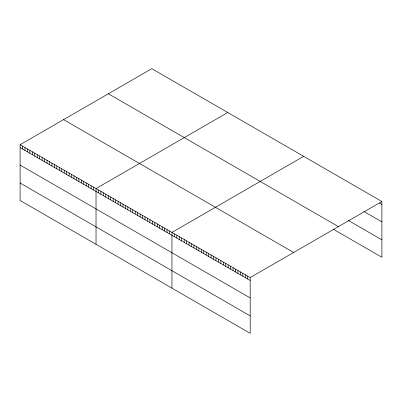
<?xml version="1.0" encoding="UTF-8"?>
<svg xmlns="http://www.w3.org/2000/svg" width="402" height="402" viewBox="0 0 402 402"><rect width="100%" height="100%" fill="white"/><g stroke="black" fill="none" stroke-linecap="round" stroke-linejoin="round"><path stroke-width="0.6" d="M20.1 144.72L250.19 277.561L250.19 333.323L20.1 200.482L20.1 144.72L151.81 68.677L381.9 201.518L381.9 257.28L333.494 229.336M227.743 112.515L96.028 188.558L96.028 244.321M303.671 156.353L171.961 232.396L171.961 288.159M250.19 277.561L381.9 201.518M379.453 203.015L381.9 204.427M363.81 211.422L381.9 221.869M348.162 220.361L381.9 239.838M108.349 93.772L338.434 226.612M63.566 119.625L293.651 252.466M20.1 147.629L250.19 280.47M20.1 165.071L250.19 297.912M20.1 183.041L250.19 315.882M247.743 276.149L247.743 279.058M245.3 274.737L245.3 277.646M242.853 273.325L242.853 276.234M240.411 271.913L240.411 274.822M237.964 270.501L237.964 273.41M235.522 269.094L235.522 271.998M233.075 267.682L233.075 270.586M230.632 266.27L230.632 269.179M228.185 264.858L228.185 267.767M225.743 263.446L225.743 266.355M223.296 262.034L223.296 264.943M220.854 260.622L220.854 263.531M218.407 259.21L218.407 262.119M215.964 257.803L215.964 260.707M213.517 256.391L213.517 259.295M211.075 254.979L211.075 257.888M208.628 253.567L208.628 256.476M206.186 252.154L206.186 255.064M203.739 250.742L203.739 253.652M201.296 249.33L201.296 252.24M198.849 247.918L198.849 250.828M196.407 246.506L196.407 249.416M193.96 245.099L193.96 248.004M191.518 243.687L191.518 246.597M189.071 242.275L189.071 245.185M186.628 240.863L186.628 243.773M184.181 239.451L184.181 242.361M181.739 238.039L181.739 240.949M179.292 236.627L179.292 239.537M176.85 235.215L176.85 238.125M174.403 233.808L174.403 236.713M169.508 230.979L169.508 233.889M167.061 229.567L167.061 232.477M164.609 228.15L164.609 231.06M162.162 226.738L162.162 229.648M159.71 225.326L159.71 228.23M157.262 223.909L157.262 226.818M154.815 222.497L154.815 225.406M152.363 221.08L152.363 223.989M149.916 219.668L149.916 222.577M147.464 218.256L147.464 221.16M145.016 216.839L145.016 219.748M142.564 215.427L142.564 218.336M140.117 214.01L140.117 216.919M137.67 212.598L137.67 215.507M135.218 211.181L135.218 214.09M132.771 209.769L132.771 212.678M130.318 208.357L130.318 211.261M127.871 206.94L127.871 209.849M125.419 205.528L125.419 208.437M122.972 204.11L122.972 207.02M120.525 202.698L120.525 205.608M118.072 201.286L118.072 204.191M115.625 199.869L115.625 202.779M113.173 198.457L113.173 201.367M110.726 197.04L110.726 199.95M108.274 195.628L108.274 198.538M105.826 194.216L105.826 197.121M103.379 192.799L103.379 195.709M100.927 191.387L100.927 194.292M98.48 189.97L98.48 192.88M93.581 187.141L93.581 190.051M91.128 185.729L91.128 188.638M88.681 184.317L88.681 187.221M86.234 182.9L86.234 185.809M83.782 181.488L83.782 184.397M81.335 180.071L81.335 182.98M78.882 178.659L78.882 181.568M76.435 177.247L76.435 180.151M73.983 175.83L73.983 178.739M71.536 174.418L71.536 177.322M69.089 173.001L69.089 175.91M66.637 171.589L66.637 174.498M64.189 170.172L64.189 173.081M61.737 168.76L61.737 171.669M59.29 167.348L59.29 170.252M56.838 165.931L56.838 168.84M54.391 164.518L54.391 167.428M51.943 163.101L51.943 166.011M49.491 161.689L49.491 164.599M47.044 160.277L47.044 163.182M44.592 158.86L44.592 161.77M42.145 157.448L42.145 160.358M39.692 156.031L39.692 158.941M37.245 154.619L37.245 157.529M34.798 153.207L34.798 156.112M32.346 151.79L32.346 154.7M29.899 150.378L29.899 153.283M27.447 148.961L27.447 151.871M24.999 147.549L24.999 150.459M22.547 146.132L22.547 149.041"/></g></svg>
